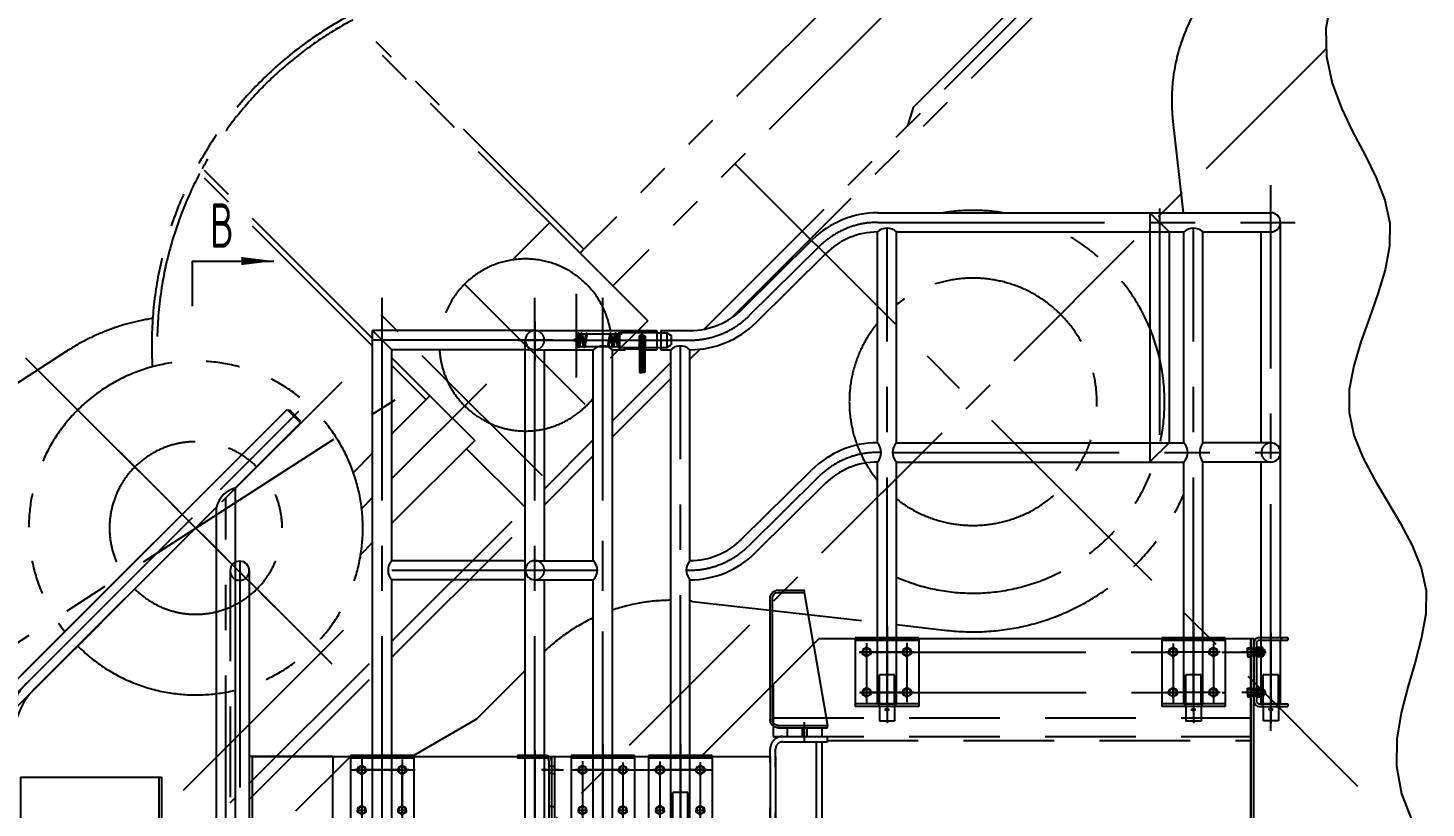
# Model space of a CAD drawing. Header units: millimetres. Extents: x -18 to 16800, y -464 to 11880.
# Drawn here: x 12161 to 15246, y 6887 to 8609 of the extents above; entities that cross this region are included whole.
import ezdxf
from ezdxf.enums import TextEntityAlignment as Align

# ---------------------------------------------------------------- set-up
doc = ezdxf.new("R2010")
doc.units = ezdxf.units.MM
doc.header["$LTSCALE"] = 400
for name, pattern in [('F', [0.75, 0.5, -0.25]), ('G', [2, 1.25, -0.25, 0.25, -0.25]), ('K', [2.5, 1.25, -0.25, 0.25, -0.25, 0.25, -0.25])]:
    doc.linetypes.add(name, pattern=pattern)
for name, color, linetype in [('01', 7, 'Continuous'), ('02', 1, 'Continuous'), ('04', 2, 'F'), ('05', 4, 'G'), ('07', 6, 'K'), ('10', 1, 'Continuous'), ('11', 3, 'Continuous')]:
    doc.layers.add(name, color=color, linetype=linetype)
doc.styles.get("Standard").update_dxf_attribs({"font": 'isocp', "width": 0.707, "bigfont": 'intecad.shx'})

# ---------------------------------------------------------------- blocks, each defined once
blk = doc.blocks.new('3-1')
for p, q in [((40529, 56837.8), (43145, 56837.8)), ((42316, 56837.8), (43145, 56837.8)), ((43145, 56837.8), (43145, 56795.5)), ((43145, 56837.8), (43145, 56795.5)), ((43145, 56834.6), (43148, 56834.6)), ((43145, 56834.6), (43148, 56834.6)), ((43148, 56834.6), (43148, 56798.6)), ((43148, 56834.6), (43148, 56798.6)), ((41699, 56795.5), (42882.2, 56795.5)), ((42265.8, 56179.1), (42882.2, 56795.5)), ((42265.8, 56179.1), (42882.2, 56795.5)), ((42295.8, 56149.2), (42942, 56795.5)), ((42295.8, 56149.2), (42942, 56795.5)), ((42316, 56795.5), (42882.2, 56795.5)), ((42942, 56795.5), (43145, 56795.5)), ((42942, 56795.5), (43145, 56795.5)), ((43145, 56798.6), (43148, 56798.6)), ((43145, 56798.6), (43148, 56798.6))]:
    blk.add_line(p, q)
for centre, radius, start, end in [((42316, 56630.5), 165, 90, 135), ((42912.1, 56744.7), 59, 59.5163, 120.4837), ((42912.1, 56744.7), 59, 59.5163, 120.4837)]:
    blk.add_arc(centre, radius, start, end)
at = {"layer": '05'}
for p, q in [((40529, 56816.6), (43160.5, 56816.6)), ((42280.8, 56164.1), (42912.1, 56795.5)), ((42280.8, 56164.1), (42912.1, 56795.5)), ((42316, 56816.6), (43145, 56816.6))]:
    blk.add_line(p, q, dxfattribs=at)
blk.add_arc((42316, 56630.5), 186.2, 90, 135, dxfattribs=at)
blk = doc.blocks.new('*U50')
at = {"layer": '01'}
for p, q in [((0, 9.9), (-9, 4.7)), ((-9, 4.7), (-9, 0)), ((-9, -4.7), (-9, 0)), ((9, 4.7), (0, 9.9)), ((9, 0), (9, 4.7)), ((9, 0), (9, -4.7)), ((0, -9.9), (-9, -4.7)), ((9, -4.7), (0, -9.9))]:
    blk.add_line(p, q, dxfattribs=at)
at = {"layer": '05'}
for p, q in [((-10.9, 0), (10.3, 0)), ((0, -11.7), (0, 11.3))]:
    blk.add_line(p, q, dxfattribs=at)
blk = doc.blocks.new('*U49')
at = {"layer": '01'}
for p, q in [((-10.8, 0), (-10.8, 10)), ((-10.8, 10), (0, 10)), ((-10.8, 6), (0, 6)), ((0, 10), (0, 0)), ((0, -10), (0, 0)), ((-10.8, 0), (-10.8, -10)), ((-10.8, -6), (0, -6)), ((-10.8, -10), (0, -10))]:
    blk.add_line(p, q, dxfattribs=at)
at = {"layer": '05'}
blk.add_line((-11.9, 0), (1.1, 0), dxfattribs=at)
blk = doc.blocks.new('*U48')
at = {"layer": '01'}
for p, q in [((-9.2, 3.1), (-9.2, 0)), ((0, 3.1), (-9.2, 3.1)), ((-9.2, 0), (0, 0)), ((0, 0), (-1.8, 3.1)), ((0, 3.1), (1.8, 0)), ((0, 3.1), (9.2, 3.1)), ((9.2, 0), (0, 0)), ((9.2, 3.1), (9.2, 0))]:
    blk.add_line(p, q, dxfattribs=at)
at = {"layer": '05'}
blk.add_line((0, 5.2), (0, -2.1), dxfattribs=at)
blk = doc.blocks.new('*U47')
at = {"layer": '01'}
for p, q in [((-7.5, 0), (-7.5, 9.9)), ((-7.5, 9.9), (0, 9.9)), ((0, 6), (-7.5, 6)), ((-7.5, 0), (-7.5, -9.9)), ((0, 9.9), (0, 0)), ((0, 6), (30, 6)), ((0, -9.9), (0, 0)), ((5.2, 6), (5.2, 0)), ((5.2, -6), (5.2, 0)), ((30, 6), (30, 0)), ((30, -6), (30, 0)), ((0, -6), (-7.5, -6)), ((-7.5, -9.9), (0, -9.9)), ((0, -6), (30, -6))]:
    blk.add_line(p, q, dxfattribs=at)
at = {"layer": '02'}
for p, q in [((30, 4.8), (5.2, 4.8)), ((30, -4.8), (5.2, -4.8))]:
    blk.add_line(p, q, dxfattribs=at)
at = {"layer": '05'}
blk.add_line((-10.6, 0), (33.5, 0), dxfattribs=at)
blk = doc.blocks.new('*U45')
at = {"layer": '01'}
for p, q in [((0, 5.5), (2, 6)), ((0, 0), (0, 5.5)), ((0, 1.2), (2, 1.7)), ((0, 1.2), (80, 1.2)), ((0, 0), (0, -5.5)), ((2, 6), (80, 6)), ((2, 6), (2, 1.7)), ((2, 1.7), (80, 1.7)), ((80, 6), (80, 0)), ((80, -6), (80, 0)), ((0, -1.2), (80, -1.2)), ((0, -1.2), (2, -1.7)), ((0, -5.5), (2, -6)), ((2, -6), (2, -1.7)), ((2, -1.7), (80, -1.7)), ((2, -6), (80, -6))]:
    blk.add_line(p, q, dxfattribs=at)
at = {"layer": '05'}
blk.add_line((-0.2, 0), (80.2, 0), dxfattribs=at)
blk = doc.blocks.new('*U46')
at = {"layer": '10'}
h = blk.add_hatch(dxfattribs=at)
h.set_pattern_fill('U', color=256, scale=3, angle=45, style=0, pattern_type=0)
h.set_pattern_definition([(45, (0, 0), (-2.12132, 2.12132), [])])
edge = h.paths.add_edge_path()
edge.add_arc((19.8, 14), 1.5, 0, 360)
edge = h.paths.add_edge_path()
edge.add_arc((67.1, -14), 1.5, 0, 360)
at = {"layer": '01'}
for p, q in [((0, -15.5), (0, 14)), ((0, 13.9), (1.5, -14.1)), ((3, 14.1), (4.5, -13.9)), ((7.1, 14.3), (3.9, -2)), ((8.6, 6.4), (4.5, -14.3)), ((12.7, -14.3), (7.1, 13.7)), ((10.1, 14.3), (15.7, -13.7)), ((18.3, 14.3), (14.2, -6.4)), ((21.3, 13.7), (15.7, -14.3)), ((71.2, 14.3), (65.6, -13.7)), ((68.6, -14.4), (72.7, 6.4)), ((76.8, -14.3), (71.2, 13.7)), ((74.2, 14.2), (79.8, -13.8)), ((78.3, -6.4), (82.4, 14.3)), ((79.7, -14.4), (83.9, 6.4)), ((82.4, 13.7), (88, -14.3)), ((91, -13.8), (85.4, 14.2)), ((88.6, -2), (89.5, 14.1)), ((89.5, 13.9), (91, -14)), ((92.5, -15.5), (92.5, 14))]:
    blk.add_line(p, q, dxfattribs=at)
for centre in [(19.8, 14), (67.1, -14)]:
    blk.add_circle(centre, 1.5, dxfattribs=at)
for centre, start, end in [((1.5, 14), 3.0753, 183.0753), ((8.6, 14), 11.3184, 191.3184), ((72.7, 14), 7.093, 191.3099), ((83.9, 14), 6.682, 191.3099), ((91, 14), 0, 183.0709), ((0, -14), 270, 3.0753), ((3, -14), 183.0753, 3.0753), ((14.2, -14), 191.3184, 11.3184), ((78.3, -14), 191.3099, 7.6456), ((89.5, -14), 191.3099, 8.1586), ((92.5, -14), 180, 270)]:
    blk.add_arc(centre, 1.5, start, end, dxfattribs=at)
at = {"layer": '05'}
for p, q in [((-4.7, 0), (95.8, 0)), ((-2.1, 14), (98, 14)), ((-2.1, -14), (96.9, -14))]:
    blk.add_line(p, q, dxfattribs=at)
blk = doc.blocks.new('7-2')
for p, q in [((57710.3, 54795.5), (58579.2, 54795.5)), ((58310.3, 54795.5), (58352.6, 54753.2)), ((57709.3, 54287.5), (57709.3, 54753.2)), ((57751.6, 54287.5), (57751.6, 54753.2)), ((57751.6, 54753.2), (58385.3, 54753.2)), ((58310.3, 54753.2), (58310.3, 54287.5)), ((58352.6, 54753.2), (58352.6, 54287.8)), ((58385.3, 54287.5), (58385.3, 54753.2)), ((58427.6, 54287.5), (58427.6, 54753.2)), ((58427.6, 54753.2), (58579.2, 54753.2)), ((58556.3, 54287.5), (58556.3, 54753.2)), ((58598.6, 53857.5), (58598.6, 54774.3)), ((57411.5, 54583.2), (57565.2, 54735.4)), ((57441.4, 54553.3), (57595.2, 54705.5)), ((56595.6, 53597.3), (56595.6, 54535.3)), ((56953.5, 54535.3), (56595.6, 54535.3)), ((56595.6, 54535.3), (56637.9, 54493)), ((56595.6, 54535.3), (56637.9, 54493)), ((56932.3, 54535.3), (57222.3, 54535.3)), ((57222.3, 54535.3), (57222.3, 54493)), ((57231.3, 54535.5), (57296.3, 54535.5)), ((57231.3, 54535.5), (57231.3, 54493.2)), ((56932.3, 53597.3), (56932.3, 54514.2)), ((57140.3, 54530.2), (57140.3, 54498.2)), ((57222.3, 54530.2), (57244.8, 54530.2)), ((57244.8, 54530.2), (57244.8, 54498.2)), ((57244.8, 54530.2), (57254.3, 54524.7)), ((57254.3, 54524.7), (57254.3, 54503.7)), ((56637.9, 54027.3), (56637.9, 54493)), ((56953.5, 54493), (56637.9, 54493)), ((56953.5, 54493), (57082.3, 54493)), ((56974.6, 54027.3), (56974.6, 54493)), ((57082.3, 54027.3), (57082.3, 54493)), ((57124.6, 53597.3), (57124.6, 54493)), ((57124.6, 54493), (57152.3, 54493)), ((57197.3, 54493), (57222.3, 54493)), ((57222.3, 54498.2), (57244.8, 54498.2)), ((57231.3, 54493.2), (57253.3, 54493.2)), ((57244.8, 54498.2), (57254.3, 54503.7)), ((57253.3, 53597.3), (57253.3, 54493.2)), ((57295.6, 54027.5), (57295.6, 54493.2)), ((57295.6, 54493.2), (57296.3, 54493.2)), ((57751.6, 54287.5), (58385.3, 54287.5)), ((58579.2, 54287.5), (58427.6, 54287.5)), ((57410.5, 54075.2), (57564.2, 54227.4)), ((57709.3, 53857.3), (57709.3, 54245.2)), ((57751.6, 54245.2), (58385.3, 54245.2)), ((57751.6, 53857.3), (57751.6, 54245.2)), ((58385.3, 53857.3), (58385.3, 54245.2)), ((58579.2, 54245.2), (58427.6, 54245.2)), ((58427.6, 53857.3), (58427.6, 54245.2)), ((58556.3, 53857.5), (58556.3, 54245.2)), ((57440.4, 54045.3), (57594.2, 54197.5)), ((56932.3, 54027.3), (56637.9, 54027.3)), ((56953.5, 54027.3), (57082.3, 54027.3)), ((56323.5, 54005.2), (56323.5, 53419.3)), ((56637.9, 53597.3), (56637.9, 53985.1)), ((56932.3, 53985), (56637.9, 53985)), ((56953.5, 53985), (57082.3, 53985)), ((56974.6, 53597.3), (56974.6, 53985)), ((57082.3, 53597.3), (57082.3, 53985)), ((57800.5, 53857.3), (57660.5, 53857.3)), ((57660.5, 53857.3), (57660.5, 53705.3)), ((57800.5, 53857.3), (57800.5, 53705.3)), ((58336.5, 53857.3), (58336.5, 53705.3)), ((58476.5, 53857.3), (58336.5, 53857.3)), ((58476.5, 53857.3), (58476.5, 53705.3)), ((58551.5, 53857.5), (58614.5, 53857.5)), ((58614.5, 53857.5), (58614.5, 53851.5)), ((57580.5, 53855.3), (57322.5, 53597.3)), ((57580.5, 53855.3), (57660.5, 53855.3)), ((57581.5, 53855.3), (58533.5, 53855.3)), ((57800.5, 53851.3), (57660.5, 53851.3)), ((57709.3, 53711.3), (57709.3, 53851.3)), ((57751.6, 53711.3), (57751.6, 53851.3)), ((57800.5, 53855.3), (58336.5, 53855.3)), ((58476.5, 53851.3), (58336.5, 53851.3)), ((58385.3, 53711.3), (58385.3, 53851.3)), ((58427.6, 53711.3), (58427.6, 53851.3)), ((58476.5, 53855.3), (58533.5, 53855.3)), ((58533.5, 53855.3), (58539.5, 53855.3)), ((58533.5, 53855.3), (58533.5, 53436.3)), ((58533.5, 53442.3), (58533.5, 53855.3)), ((58533.5, 53855.3), (58533.5, 53436.3)), ((58539.5, 53442.3), (58539.5, 53855.3)), ((58539.5, 53845.5), (58539.5, 53717.5)), ((58545.5, 53845.5), (58545.5, 53717.5)), ((58551.5, 53851.5), (58614.5, 53851.5)), ((58556.3, 53711.5), (58556.3, 53851.5)), ((58598.6, 53711.5), (58598.6, 53851.5)), ((57800.5, 53711.3), (57660.5, 53711.3)), ((57800.5, 53705.3), (57660.5, 53705.3)), ((57709.3, 53711.3), (57751.6, 53711.3)), ((57747.2, 53711.3), (57713.7, 53711.3)), ((57713.7, 53705.3), (57713.7, 53673.3)), ((57747.2, 53705.3), (57747.2, 53673.3)), ((58476.5, 53711.3), (58336.5, 53711.3)), ((58476.5, 53705.3), (58336.5, 53705.3)), ((58385.3, 53711.3), (58427.6, 53711.3)), ((58423.2, 53711.3), (58389.7, 53711.3)), ((58389.7, 53705.3), (58389.7, 53673.3)), ((58423.2, 53705.3), (58423.2, 53673.3)), ((58551.5, 53711.5), (58614.5, 53711.5)), ((58551.5, 53705.5), (58614.5, 53705.5)), ((58556.3, 53711.5), (58598.6, 53711.5)), ((58594.2, 53711.5), (58560.7, 53711.5)), ((58560.7, 53705.5), (58560.7, 53673.5)), ((58594.2, 53705.5), (58594.2, 53673.5)), ((58614.5, 53711.5), (58614.5, 53705.5)), ((57747.2, 53673.3), (57713.7, 53673.3)), ((58423.2, 53673.3), (58389.7, 53673.3)), ((58594.2, 53673.5), (58560.7, 53673.5)), ((56323.5, 53595.3), (56323.5, 53271.3)), ((56507.5, 53595.3), (56323.5, 53595.3)), ((56329.5, 53595.3), (56546.8, 53595.3)), ((56329.5, 53595.3), (56329.5, 53271.3)), ((56329.5, 53595.3), (56329.5, 53271.3)), ((56546.5, 53595.3), (56425.5, 53474.3)), ((56507.5, 53595.3), (56507.5, 53556.3)), ((56546.5, 53595.3), (56546.8, 53595.3)), ((56546.8, 53597.3), (56546.8, 53445.3)), ((56686.8, 53597.3), (56546.8, 53597.3)), ((56686.8, 53591.3), (56546.8, 53591.3)), ((56595.6, 53451.3), (56595.6, 53591.3)), ((56637.9, 53451.3), (56637.9, 53591.3)), ((56686.8, 53597.3), (56686.8, 53445.3)), ((56686.8, 53595.3), (56915.5, 53595.3)), ((56686.8, 53595.3), (56915.5, 53595.3)), ((56978.5, 53597.3), (56915.5, 53597.3)), ((56915.5, 53597.3), (56915.5, 53591.3)), ((56978.5, 53591.3), (56915.5, 53591.3)), ((56932.3, 53451.3), (56932.3, 53591.3)), ((56974.6, 53451.3), (56974.6, 53591.3)), ((56984.5, 53585.3), (56984.5, 53457.3)), ((56985.1, 53595.3), (57033.5, 53595.3)), ((56985.1, 53595.3), (56990.5, 53595.3)), ((56990.5, 53595.3), (56996.5, 53595.3)), ((56990.5, 53595.3), (56990.5, 53284.8)), ((56990.5, 53595.3), (56990.5, 53271.3)), ((56990.5, 53585.3), (56990.5, 53457.3)), ((56996.5, 53595.3), (57033.5, 53595.3)), ((56996.5, 53595.3), (56996.5, 53271.3)), ((56996.5, 53595.3), (56996.5, 53281.3)), ((57033.5, 53597.3), (57033.5, 53445.3)), ((57173.5, 53597.3), (57033.5, 53597.3)), ((57173.5, 53591.3), (57033.5, 53591.3)), ((57082.3, 53451.3), (57082.3, 53591.3)), ((57124.6, 53451.3), (57124.6, 53591.3)), ((57173.5, 53597.3), (57173.5, 53445.3)), ((57173.5, 53595.3), (57204.5, 53595.3)), ((57173.5, 53595.3), (57320.5, 53595.3)), ((57204.5, 53597.3), (57204.5, 53445.3)), ((57344.5, 53597.3), (57204.5, 53597.3)), ((57344.5, 53591.3), (57204.5, 53591.3)), ((57253.3, 53451.3), (57253.3, 53591.3)), ((57344.5, 53597.3), (57344.5, 53445.3))]:
    blk.add_line(p, q)
blk.add_lwpolyline([(56668.5, 53476.3, -1), (56652.5, 53476.3, -0.414214), (56660.5, 53484.3), (56660.5, 53557.3, -0.414214), (56652.5, 53565.3), (56579.5, 53565.3, -1), (56563.5, 53565.3, -1), (56579.5, 53565.3), (56652.5, 53565.3, -1), (56668.5, 53565.3, -0.414214), (56660.5, 53557.3), (56660.5, 53484.3, -0.414214)], format="xyb", close=True)
for centre, radius in [((57685.5, 53825.3), 8), ((57685.5, 53825.3), 8), ((57774.5, 53825.3), 8), ((57774.5, 53825.3), 8), ((58361.5, 53825.3), 8), ((58361.5, 53825.3), 8), ((58450.5, 53825.3), 8), ((58450.5, 53825.3), 8), ((57685.5, 53736.3), 8), ((57685.5, 53736.3), 8), ((57774.5, 53736.3), 8), ((57774.5, 53736.3), 8), ((58361.5, 53736.3), 8), ((58361.5, 53736.3), 8), ((58450.5, 53736.3), 8), ((58450.5, 53736.3), 8), ((57730.5, 53698.3), 2.5), ((58406.5, 53698.3), 2.5), ((58577.5, 53698.5), 2.5), ((56571.5, 53565.3), 8), ((56571.8, 53565.3), 8), ((56660.5, 53565.3), 8), ((56660.8, 53565.3), 8), ((57058.5, 53565.3), 8), ((57058.5, 53565.3), 8), ((57147.5, 53565.3), 8), ((57147.5, 53565.3), 8), ((57229.5, 53565.3), 8), ((57229.5, 53565.3), 8), ((57318.5, 53565.3), 8), ((57318.5, 53565.3), 8), ((56571.5, 53476.3), 8), ((56571.8, 53476.3), 8), ((56660.5, 53476.3), 8), ((56660.8, 53476.3), 8), ((57058.5, 53476.3), 8), ((57058.5, 53476.3), 8), ((57147.5, 53476.3), 8), ((57147.5, 53476.3), 8), ((57229.5, 53476.3), 8), ((57229.5, 53476.3), 8), ((57318.5, 53476.3), 8), ((57318.5, 53476.3), 8)]:
    blk.add_circle(centre, radius)
for centre, radius, start, end in [((57710.3, 54590.3), 205.2, 90, 135), ((58577.5, 54774.3), 21.1, 270, 90), ((57730.5, 54729.8), 31.5, 47.8524, 132.1476), ((58406.5, 54729.8), 31.5, 47.8524, 132.1476), ((57296.3, 54698.3), 162.8, 270, 315), ((57296.3, 54698.3), 205.2, 270, 315), ((57158.1, 54485.5), 9.5, 90, 127.8249), ((57191.5, 54485.5), 9.5, 52.1751, 90), ((57274.5, 54469.8), 31.5, 47.8524, 132.1476), ((57709.3, 54082.3), 205.2, 90, 135), ((57685.4, 54266.3), 32, 318.5617, 41.4383), ((57773.1, 54266.3), 30.2, 135.5206, 224.4794), ((58363.8, 54266.3), 30.2, 315.5206, 44.4794), ((57709.3, 54082.3), 162.8, 90, 135), ((57295.3, 54190.3), 162.8, 270, 315), ((56302.3, 54005.2), 21.1, 0, 180), ((56953.5, 54006.2), 21.1, 90, 270), ((58551.5, 53845.5), 12, 90, 180), ((58551.5, 53845.5), 6, 90, 180), ((58551.5, 53717.5), 12, 180, 270), ((58551.5, 53717.5), 6, 180, 270), ((56978.5, 53585.3), 12, 0, 90), ((56978.5, 53585.3), 6, 0, 90)]:
    blk.add_arc(centre, radius, start, end)
at = {"layer": '01'}
blk.add_line((58310.3, 54753.2), (58310.3, 54757.2), dxfattribs=at)
at = {"layer": '01', "color": 7, "linetype": 'Continuous'}
for p, q in [((57158.1, 54495), (57191.5, 54495)), ((58310.3, 54245.5), (58352.6, 54287.8))]:
    blk.add_line(p, q, dxfattribs=at)
at = {"layer": '01', "linetype": 'Continuous'}
for p, q in [((57295.6, 53597.3), (57295.6, 53985.2)), ((57295.6, 53451.3), (57295.6, 53591.3))]:
    blk.add_line(p, q, dxfattribs=at)
at = {"layer": '01', "color": 7, "linetype": 'Continuous'}
blk.add_circle((57044.3, 54514.2), 3.5, dxfattribs=at)
for centre, radius, start, end in [((57710.3, 54590.3), 162.8, 90.3518, 135), ((56953.5, 54514.2), 21.1, 90, 270), ((57103.5, 54470.2), 31.1, 47.1464, 132.8536), ((56660.7, 54006.2), 31.1, 137.1464, 222.8536), ((57062, 54006.2), 29.4, 313.8974, 46.1026), ((57319.6, 54006.3), 32, 138.5688, 221.4312)]:
    blk.add_arc(centre, radius, start, end, dxfattribs=at)
at = {"layer": '01'}
for centre, radius, start, end in [((58454.6, 54266.3), 34.3, 141.9154, 218.0846), ((58577.5, 54266.3), 21.1, 270, 90)]:
    blk.add_arc(centre, radius, start, end, dxfattribs=at)
at = {"layer": '01', "linetype": 'Continuous'}
blk.add_arc((57295.3, 54190.3), 205.2, 270.0838, 315, dxfattribs=at)
at = {"layer": '04', "color": 2, "linetype": 'F'}
for p, q in [((58310.3, 54795.5), (58310.3, 54753.2)), ((58310.3, 54795.5), (58352.6, 54753.2)), ((57190.3, 54526.7), (57183.8, 54522.9)), ((57196.8, 54522.9), (57183.8, 54522.9)), ((57183.8, 54522.9), (57183.8, 54498.2)), ((57190.3, 54526.7), (57196.8, 54522.9)), ((57196.8, 54522.9), (57196.8, 54498.2)), ((57140.3, 54498.2), (57183.8, 54498.2)), ((58310.3, 54245.5), (58352.6, 54287.8)), ((58310.3, 54287.5), (58310.3, 54245.5)), ((56281.2, 54005.2), (56281.2, 53419.3)), ((57708.2, 53857.3), (57708.2, 53851.3)), ((57752.7, 53857.3), (57752.7, 53851.3)), ((58384.2, 53857.3), (58384.2, 53851.3)), ((58428.7, 53857.3), (58428.7, 53851.3)), ((58555.2, 53857.5), (58555.2, 53851.5)), ((58599.7, 53857.5), (58599.7, 53851.5)), ((57660.5, 53855.3), (57800.5, 53855.3)), ((58336.5, 53855.3), (58476.5, 53855.3)), ((58545.5, 53833.3), (58533.5, 53833.3)), ((58545.5, 53817.3), (58533.5, 53817.3)), ((57747.2, 53775.3), (57713.7, 53775.3)), ((57713.7, 53711.3), (57713.7, 53775.3)), ((57747.2, 53711.3), (57747.2, 53775.3)), ((58423.2, 53775.3), (58389.7, 53775.3)), ((58389.7, 53711.3), (58389.7, 53775.3)), ((58423.2, 53711.3), (58423.2, 53775.3)), ((58594.2, 53775.5), (58560.7, 53775.5)), ((58560.7, 53711.5), (58560.7, 53775.5)), ((58594.2, 53711.5), (58594.2, 53775.5)), ((57479.5, 53754.3), (57479.5, 53639.3)), ((58545.5, 53744.3), (58533.5, 53744.3)), ((57712.2, 53711.3), (57712.2, 53705.3)), ((57748.7, 53711.3), (57748.7, 53705.3)), ((58388.2, 53711.3), (58388.2, 53705.3)), ((58424.7, 53711.3), (58424.7, 53705.3)), ((58545.5, 53728.3), (58533.5, 53728.3)), ((58559.2, 53711.5), (58559.2, 53705.5)), ((58595.7, 53711.5), (58595.7, 53705.5)), ((57479.5, 53680.3), (58533.5, 53680.3)), ((57472.5, 53281.3), (57472.5, 53611.3)), ((57479.5, 53639.3), (58533.5, 53639.3)), ((57484.5, 53271.3), (57484.5, 53611.3)), ((57500.5, 53639.3), (57599.5, 53639.3)), ((57500.5, 53627.3), (57599.5, 53627.3)), ((57574.5, 53627.3), (57586.5, 53627.3)), ((57574.5, 53627.3), (57574.5, 53271.3)), ((57586.5, 53627.3), (57586.5, 53281.3)), ((57599.5, 53627.3), (57599.5, 53639.3)), ((57599.5, 53630.3), (58533.5, 53630.3)), ((56594.5, 53597.3), (56594.5, 53591.3)), ((56639, 53597.3), (56639, 53591.3)), ((56930.2, 53597.3), (56930.2, 53591.3)), ((56974.7, 53597.3), (56974.7, 53591.3)), ((57081.2, 53597.3), (57081.2, 53591.3)), ((57125.7, 53597.3), (57125.7, 53591.3)), ((57204.5, 53595.3), (57320.5, 53595.3)), ((57252.2, 53597.3), (57252.2, 53591.3)), ((57296.7, 53597.3), (57296.7, 53591.3)), ((57322.5, 53597.3), (57320.5, 53595.3)), ((57472.5, 53595.3), (57472.5, 53398.3)), ((57484.5, 53595.3), (57484.5, 53271.3)), ((56990.5, 53573.3), (56984.5, 53573.3)), ((56990.5, 53557.3), (56984.5, 53557.3)), ((57291.2, 53515.3), (57257.7, 53515.3)), ((57257.7, 53451.3), (57257.7, 53515.3)), ((57291.2, 53451.3), (57291.2, 53515.3)), ((56990.5, 53484.3), (56984.5, 53484.3))]:
    blk.add_line(p, q, dxfattribs=at)
at = {"layer": '04'}
for p, q in [((57222.3, 54530.2), (57140.3, 54530.2)), ((57196.8, 54498.2), (57222.3, 54498.2)), ((57510.5, 53658.3), (57510.5, 53639.3)), ((57510.5, 53658.3), (57586.5, 53658.3)), ((57543.2, 53658.3), (57543.2, 53639.3)), ((57553.7, 53658.3), (57553.7, 53639.3)), ((57586.5, 53658.3), (57586.5, 53639.3)), ((57510.5, 53639.3), (57586.5, 53639.3)), ((56546.5, 53595.3), (56686.8, 53595.3)), ((56915.5, 53595.3), (56985.1, 53595.3)), ((57033.5, 53595.3), (57173.5, 53595.3)), ((57320.5, 53595.3), (57472.5, 53595.3)), ((56507.5, 53398.3), (56507.5, 53556.3)), ((56990.5, 53573.3), (56996.5, 53573.3)), ((56990.5, 53557.3), (56996.5, 53557.3)), ((56990.5, 53484.3), (56996.5, 53484.3))]:
    blk.add_line(p, q, dxfattribs=at)
at = {"layer": '04', "color": 2, "linetype": 'F'}
for centre, radius, start, end in [((56953.5, 54514.2), 21.1, 270, 90), ((58577.5, 54266.3), 21.1, 90, 270), ((56953.5, 54006.2), 21.1, 270, 90), ((56302.3, 54005.2), 21.1, 180, 0), ((57500.5, 53611.3), 28, 90, 180), ((57500.5, 53611.3), 16, 90, 180)]:
    blk.add_arc(centre, radius, start, end, dxfattribs=at)
blk.add_spline([(57196.8, 54498.2), (57196.6, 54498.3), (57196.3, 54498.4), (57196.1, 54498.5), (57195.8, 54498.5), (57195.6, 54498.6), (57195.3, 54498.7), (57195, 54498.8), (57194.7, 54498.9), (57194.4, 54499), (57194, 54499.1), (57193.6, 54499.2), (57193.2, 54499.3), (57192.6, 54499.4), (57192, 54499.5), (57190.3, 54499.6), (57188.7, 54499.5), (57188, 54499.4), (57187.4, 54499.3), (57187, 54499.2), (57186.6, 54499.1), (57186.2, 54499), (57185.9, 54498.9), (57185.6, 54498.8), (57185.3, 54498.7), (57185, 54498.6), (57184.8, 54498.5), (57184.5, 54498.5), (57184.3, 54498.4), (57184, 54498.3), (57183.8, 54498.2)], degree=3, dxfattribs=at)
at = {"layer": '05', "color": 4, "linetype": 'G'}
for p, q in [((58577.5, 53652), (58577.5, 54856.2)), ((57710.3, 54774.3), (58631.3, 54774.3)), ((57730.5, 53711.3), (57730.5, 54761.3)), ((58406.5, 53711.3), (58406.5, 54761.3)), ((57580.2, 54720.4), (57425.7, 54567.6)), ((56616.8, 53360.4), (56616.8, 54607.4)), ((56953.5, 53360.4), (56953.5, 54607.4)), ((57044.3, 54616.5), (57044.3, 54432)), ((57103.5, 53360.4), (57103.5, 54607.4)), ((57103.5, 53360.4), (57103.5, 54607.4)), ((56953.5, 54555.1), (56953.5, 54469.1)), ((57103.5, 53371.2), (57103.5, 54549.9)), ((56993.1, 54514.2), (56595.6, 54514.2)), ((56916.7, 54514.2), (57263.8, 54514.2)), ((57125.8, 54514.2), (57274.5, 54514.2)), ((57190.3, 54528.7), (57190.3, 54492.6)), ((57231.3, 54514.3), (57296.3, 54514.3)), ((57274.5, 53451.3), (57274.5, 54501.3)), ((57743, 54266.3), (58600.3, 54266.3)), ((57579.2, 54212.4), (57424.7, 54059.6)), ((56302.3, 54026.3), (56302.3, 53419.3)), ((56637.9, 54006.2), (57091.3, 54006.2)), ((57730.5, 53882.1), (57730.5, 53681.7)), ((58406.5, 53882.1), (58406.5, 53681.7)), ((58577.5, 53868.1), (58577.5, 53694.9)), ((57685.5, 53845.2), (57685.5, 53714)), ((57685.5, 53841.5), (57685.5, 53720.7)), ((57774.5, 53846.1), (57774.5, 53715.2)), ((57774.5, 53841.8), (57774.5, 53720)), ((58361.5, 53844.2), (58361.5, 53713.9)), ((58361.5, 53841.5), (58361.5, 53720.7)), ((58450.5, 53844.2), (58450.5, 53711.1)), ((58450.5, 53841.8), (58450.5, 53720)), ((57668.9, 53825.3), (58533.5, 53825.3)), ((57789.4, 53825.3), (57670.2, 53825.3)), ((58465.4, 53825.3), (58346.2, 53825.3)), ((58562.7, 53825.3), (58512.9, 53825.3)), ((57730.5, 53780.4), (57730.5, 53668.6)), ((58406.5, 53780.4), (58406.5, 53668.6)), ((58577.5, 53780.6), (58577.5, 53668.7)), ((57670, 53736.3), (58474.8, 53736.3)), ((57789.4, 53736.3), (57670.2, 53736.3)), ((58465.4, 53736.3), (58346.2, 53736.3)), ((58557.5, 53736.3), (58513.1, 53736.3)), ((57735.6, 53698.3), (57724.6, 53698.3)), ((58411.6, 53698.3), (58400.6, 53698.3)), ((58582.6, 53698.5), (58571.6, 53698.5)), ((57548.5, 53627.3), (57548.5, 53671)), ((57103.5, 53622.1), (57103.5, 53421.7)), ((57274.5, 53622.1), (57274.5, 53421.7)), ((56571.5, 53590.2), (56571.5, 53446.3)), ((56571.8, 53581.5), (56571.8, 53460.7)), ((56660.5, 53588.5), (56660.5, 53448.9)), ((56660.8, 53581.8), (56660.8, 53460)), ((56953.5, 53607.9), (56953.5, 53434.8)), ((57058.5, 53584.7), (57058.5, 53455.1)), ((57058.5, 53581.5), (57058.5, 53460.7)), ((57147.5, 53581.8), (57147.5, 53460)), ((57147.5, 53581.4), (57147.5, 53455.7)), ((57229.5, 53583.6), (57229.5, 53453.2)), ((57229.5, 53581.5), (57229.5, 53460.7)), ((57318.5, 53582.5), (57318.5, 53455.7)), ((57318.5, 53581.8), (57318.5, 53460)), ((56546.5, 53565.3), (56689.1, 53565.3)), ((56675.7, 53565.3), (56556.5, 53565.3)), ((57006.8, 53565.3), (56968.4, 53565.3)), ((56970.5, 53565.3), (57016.5, 53565.3)), ((57036.7, 53565.3), (57343, 53565.3)), ((57162.4, 53565.3), (57043.2, 53565.3)), ((57333.4, 53565.3), (57214.2, 53565.3)), ((57274.5, 53520.4), (57274.5, 53408.6))]:
    blk.add_line(p, q, dxfattribs=at)
at = {"layer": '05'}
for p, q in [((58331.5, 54805.2), (58331.7, 54222.9)), ((56637.9, 54027.3), (56637.9, 54027.3)), ((56637.9, 53985.1), (56637.9, 53985))]:
    blk.add_line(p, q, dxfattribs=at)
at = {"layer": '05', "color": 4, "linetype": 'G'}
for centre, start, end in [((57710.3, 54590.3), 90, 135), ((57296.3, 54698.3), 270, 314.722), ((57709.3, 54082.3), 87.5082, 135), ((57295.3, 54190.3), 267.6017, 314.722)]:
    blk.add_arc(centre, 184, start, end, dxfattribs=at)
at = {"layer": '01'}
blk.add_blockref('*U46', (57047.8, 54514.2), dxfattribs=at)
at = {"layer": '04', "color": 2, "linetype": 'F', "rotation": 270}
blk.add_blockref('*U45', (57190.3, 54522.9), dxfattribs=at)
at = {"layer": '04'}
for name, p in [('*U50', (57685.5, 53825.5)), ('*U50', (57774.5, 53825.5)), ('*U50', (58361.5, 53825.5)), ('*U50', (58450.5, 53825.5)), ('*U47', (58533.5, 53825.3)), ('*U50', (57685.5, 53736.5)), ('*U50', (57774.5, 53736.5)), ('*U50', (58361.5, 53736.5)), ('*U50', (58450.5, 53736.5)), ('*U47', (58533.5, 53736.3)), ('*U50', (56571.5, 53565.5)), ('*U50', (56660.8, 53565.5)), ('*U50', (57058.5, 53565.5)), ('*U50', (57147.5, 53565.5)), ('*U50', (57229.5, 53565.5)), ('*U50', (57318.5, 53565.5)), ('*U50', (56571.5, 53476.5)), ('*U50', (56660.8, 53476.5)), ('*U50', (57058.5, 53476.5)), ('*U50', (57147.5, 53476.5)), ('*U50', (57229.5, 53476.5)), ('*U50', (57318.5, 53476.5))]:
    blk.add_blockref(name, p, dxfattribs=at)
for name, p, rotation in [('*U48', (58545.5, 53825.3), 270), ('*U49', (58548.6, 53825.3), 180), ('*U48', (58545.5, 53736.3), 270), ('*U49', (58548.6, 53736.3), 180)]:
    blk.add_blockref(name, p, dxfattribs=dict(at, rotation=rotation))
blk = doc.blocks.new('Q7')
at = {"layer": '05', "color": 4, "linetype": 'G', "ltscale": 0.75}
blk.add_line((53198.2, 207.9), (47232.2, -5758.1), dxfattribs=at)
at = {"layer": '05'}
blk.add_line((51893.5, -46.1), (53267.3, -1419.8), dxfattribs=at)
at = {"layer": '05', "color": 4, "linetype": 'G'}
blk.add_line((51004.9, -1150.9), (50329.1, -475.2), dxfattribs=at)
at = {"layer": '07', "color": 6, "linetype": 'K', "ltscale": 0.75}
for p, q in [((52286.4, 78.2), (53183.2, 974.9)), ((51825.3, -411.3), (53192.7, 956.2)), ((51885, -387), (53204.7, 932.7)), ((52692.5, 897.9), (51551.6, -243.1)), ((52764.6, 825), (51624, -315.5)), ((51560, -234.6), (51101.8, 223.6)), ((51592.9, -284.4), (51093.4, 215.1)), ((52286.4, 78.2), (52274, 37.5)), ((52859.8, 47.4), (52882.7, -154.1)), ((51094.2, -449), (50703.6, -58.4)), ((51094.2, -432), (50709.6, -47.4)), ((51402.8, -258.2), (51484.7, -176.2)), ((51592.9, -284.4), (51701.1, -392.6)), ((51297, -311.7), (51596, -610.6)), ((51468.7, -735), (51113, -379.4)), ((51619.2, -474.5), (51701.1, -392.6)), ((51794.2, -477.7), (51816.7, -455.3)), ((51269.8, -607.6), (51136.5, -474.3)), ((51212.1, -566.9), (51136.5, -491.3)), ((51623.2, -613.3), (51751.9, -484.6)), ((51623.2, -648.7), (51751.9, -520)), ((51026.1, -528.1), (50373.7, -1180.5)), ((50399, -545.1), (50913.7, -1059.7)), ((51345.1, -532.3), (51136.5, -740.8)), ((51136.5, -642.5), (51220.6, -558.4)), ((51269.4, -607.2), (51319.3, -657.1)), ((51319.3, -657.1), (51136.5, -839.8)), ((51431.4, -805.2), (51301.2, -675.1)), ((51473.2, -763.3), (51580.9, -655.6)), ((51051.6, -727.5), (51094.2, -684.8)), ((51473.2, -798.7), (51580.9, -691)), ((51094.2, -783.1), (51070.1, -807.3)), ((51136.5, -1100), (51430.9, -805.6)), ((51136.5, -1135.4), (51430.9, -841)), ((51094.2, -882.1), (51068, -908.4)), ((51800.1, -1012.3), (52207.9, -1058.7)), ((52250.2, -1063.5), (52361.5, -1076.2)), ((50822.1, -1414.5), (51094.2, -1142.3)), ((51430.9, -1164.8), (51323.6, -1272.2)), ((50822.1, -1449.8), (51094.2, -1177.7)), ((51323.6, -1272.2), (51185.4, -1352.5)), ((50779.8, -1456.8), (50791.7, -1444.8))]:
    blk.add_line(p, q, dxfattribs=at)
at = {"layer": '07', "color": 6, "linetype": 'K'}
for p, q in [((48328.3, -1805.8), (50421.1, -458.5)), ((48065.8, -2548.6), (51144, -566.9)), ((51029.4, -1076.3), (50673.1, -1432.7))]:
    blk.add_line(p, q, dxfattribs=at)
at = {"layer": '07', "color": 6, "linetype": 'K', "ltscale": 0.75}
for centre, radius, start, end in [((51431.7, -446.4), 825, 62.3909, 183.3341), ((53263.2, 93.2), 406, 135, 186.4896), ((51431.7, -446.4), 813, 65.1334, 151.3806), ((51431.7, -446.4), 813, 152.2066, 183.1725), ((52418.9, -571.4), 422.5, 81.0288, 98.9712), ((52418.9, -571.4), 422.5, 246.4709, 62.5792), ((51431.4, -446), 190, 45, 170.3833), ((52418.9, -571.4), 273, 231.8419, 128.1581), ((51431.4, -446), 190, 9.6167, 45), ((52418.9, -571.4), 273, 140.6041, 219.3959), ((51431.4, -446), 190, 183.1859, 225), ((50704.1, -850.1), 368.5, 224.9223, 218.3302), ((51431.4, -446), 190, 225, 321.9289), ((50704.1, -850.1), 190.5, 224.8496, 212.0164), ((52418.9, -571.4), 508, 263.5104, 336.2649), ((51754.2, -1415.7), 406, 90.3229, 108.8221), ((51754.2, -1415.7), 406, 83.5104, 84.3442), ((51754.2, -1415.7), 406, 115.2658, 133.7957)]:
    blk.add_arc(centre, radius, start, end, dxfattribs=at)
at = {"layer": '07', "color": 6, "linetype": 'K'}
blk.add_arc((50682.3, -864.2), 482.5, 98.7546, 122.7727, dxfattribs=at)
blk = doc.blocks.new('19-2')
for p, q in [((18381.9, 6946.2), (18381.9, 6749.2)), ((18386.9, 6941.2), (18386.9, 6749.2)), ((18477.7, 6850.4), (18457.9, 6736.2)), ((18399.9, 6736.2), (18457.9, 6736.2)), ((18399.9, 6731.2), (18457.9, 6731.2)), ((18457.9, 6736.2), (18457.9, 6731.2))]:
    blk.add_line(p, q)
for radius in [18, 13]:
    blk.add_arc((18399.9, 6749.2), radius, 180, 270)
at = {"layer": '04', "color": 2, "linetype": 'F'}
for p, q in [((18399.9, 7035.2), (18508.9, 7035.2)), ((18508.9, 7035.2), (18508.9, 7030.2)), ((18381.9, 6946.2), (18381.9, 7017.2)), ((18386.9, 6941.2), (18386.9, 7017.2)), ((18399.9, 7030.2), (18508.9, 7030.2)), ((18477.7, 6850.4), (18508.9, 7030.2))]:
    blk.add_line(p, q, dxfattribs=at)
for radius in [18, 13]:
    blk.add_arc((18399.9, 7017.2), radius, 90, 180, dxfattribs=at)
blk = doc.blocks.new('16-2')
at = {"ltscale": 2}
for p, q in [((38468.3, 1684.8), (38468.3, 1468.8)), ((38779.3, 1684.8), (38468.3, 1684.8)), ((38474.3, 1684.8), (38474.3, 1468.8)), ((38779.3, 1684.8), (38779.3, 1552.8)), ((38830.3, 1527.8), (38804.3, 1527.8)), ((38824.3, 1527.8), (38824.3, 1373.8)), ((38830.3, 1527.8), (38830.3, 1373.8)), ((38697.3, 1468.8), (38468.3, 1468.8)), ((38697.3, 1468.8), (38792.3, 1373.8)), ((38830.3, 1373.8), (38792.3, 1373.8))]:
    blk.add_line(p, q, dxfattribs=at)
blk.add_arc((38804.3, 1552.8), 25, 180, 270, dxfattribs=at)
at = {"layer": '04', "color": 2, "linetype": 'F', "ltscale": 2}
for p, q in [((38772.3, 1518.8), (38474.3, 1518.8)), ((38769.3, 1513.8), (38479.3, 1513.8)), ((38479.3, 1513.8), (38479.3, 1473.8)), ((38772.3, 1518.8), (38769.3, 1518.8)), ((38769.3, 1513.8), (38769.3, 1473.8)), ((38772.3, 1518.8), (38772.3, 1468.8)), ((38830.3, 1503.8), (38824.3, 1503.8)), ((38830.3, 1487.8), (38824.3, 1487.8)), ((38479.3, 1473.8), (38769.3, 1473.8)), ((38697.3, 1468.8), (38772.3, 1468.8)), ((38830.3, 1414.8), (38824.3, 1414.8)), ((38830.3, 1398.8), (38824.3, 1398.8))]:
    blk.add_line(p, q, dxfattribs=at)
at = {"layer": '05', "color": 4, "linetype": 'G', "ltscale": 2}
for p, q in [((38844.2, 1495.8), (38807.4, 1495.8)), ((38844.2, 1406.8), (38807.4, 1406.8))]:
    blk.add_line(p, q, dxfattribs=at)
blk = doc.blocks.new('5-22')
at = {"ltscale": 0.666667}
blk.add_line((42934, 8826.7), (42940, 8826.7), dxfattribs=at)
at = {"layer": '01', "color": 7, "linetype": 'Continuous', "ltscale": 0.666667}
for p, q in [((42891.7, 9389.5), (42891.7, 8625.7)), ((42934, 9389.5), (42934, 8668)), ((43465.3, 9139.5), (43465.3, 8661.7)), ((43423, 9097.2), (43423, 8661.7)), ((42934, 8826.7), (42934, 8668)), ((42940, 8826.7), (42940, 8674)), ((42940, 8826.7), (43417, 8826.7)), ((43417, 8826.7), (43417, 8408.1)), ((43417, 8826.7), (43423, 8826.7)), ((43423, 8826.7), (43423, 8414.1)), ((43423, 8661.7), (43465.3, 8661.7)), ((42934, 8608.2), (42934, 8188.7)), ((42934, 8608.2), (42934, 7925.1)), ((42940, 8614.2), (42940, 7931.1)), ((42891.7, 8565.9), (42891.7, 8204.7)), ((42891.7, 8204.7), (42934, 8204.7)), ((42940, 8153.7), (42940, 7931.1))]:
    blk.add_line(p, q, dxfattribs=at)
at = {"layer": '01', "color": 7, "linetype": 'Continuous'}
blk.add_line((42891.7, 8359.7), (42934, 8359.7), dxfattribs=at)
at = {"layer": '01', "color": 7, "linetype": 'Continuous', "ltscale": 0.666667}
for centre in [(43315, 8086.7), (43042, 7895.7)]:
    blk.add_circle(centre, 11, dxfattribs=at)
for centre, radius, start, end in [((42912.9, 9389.5), 21.1, 0, 180), ((42912.9, 9151.3), 22.4, 18.8658, 161.1342)]:
    blk.add_arc(centre, radius, start, end, dxfattribs=at)
at = {"layer": '04', "color": 2, "linetype": 'F'}
for p, q in [((43423, 9097.2), (43423, 9152.5)), ((43465.3, 9139.5), (43465.3, 9152.5)), ((43417, 8026.7), (43417, 8408.1)), ((43423, 8414.1), (43423, 8026.7)), ((42940, 7931.1), (42940, 7823.7)), ((42934, 7925.1), (42934, 7823.7))]:
    blk.add_line(p, q, dxfattribs=at)
at = {"layer": '04', "color": 2, "linetype": 'F', "ltscale": 0.666667}
for p, q in [((43417, 8802.7), (43423, 8802.7)), ((43417, 8786.7), (43423, 8786.7)), ((43417, 8713.7), (43423, 8713.7)), ((43417, 8697.7), (43423, 8697.7)), ((42987.5, 8661.7), (43417, 8661.7)), ((42940, 8611.7), (43417, 8611.7)), ((42940, 8432.7), (43417, 8432.7)), ((42940, 8382.7), (43417, 8382.7)), ((42940, 8204.7), (43417, 8204.7)), ((42940, 8154.7), (43417, 8154.7)), ((43213, 7823.7), (43417, 8026.7)), ((43417, 8026.7), (43423, 8026.7)), ((42934, 7823.7), (42940, 7823.7)), ((43213, 7823.7), (42940, 7823.7))]:
    blk.add_line(p, q, dxfattribs=at)
for centre, start, end in [((42912.9, 9389.5), 180, 0), ((43444.2, 9152.5), 0, 180), ((43444.2, 9152.5), 180, 0), ((42912.7, 8932.8), 0, 180), ((42912.7, 8932.8), 180, 0)]:
    blk.add_arc(centre, 21.1, start, end, dxfattribs=at)
at = {"layer": '05', "ltscale": 0.666667}
for p, q in [((42912.9, 9410.7), (42912.3, 8204.7)), ((43444.2, 9173.7), (43444.2, 8661.7))]:
    blk.add_line(p, q, dxfattribs=at)
at = {"layer": '05', "color": 4, "linetype": 'G', "ltscale": 0.666667}
for p, q in [((43407.2, 8794.7), (43431.7, 8794.7)), ((43408.2, 8705.7), (43434, 8705.7))]:
    blk.add_line(p, q, dxfattribs=at)
at = {"layer": '01', "xscale": -1}
blk.add_blockref('16-2', (82253.3, 7298.9), dxfattribs=at)

msp = doc.modelspace()

# ---------------------------------------------------------------- linework, layer by layer
at = {"layer": '01'}
msp.add_line((12523.8, 8094.6), (12523.8, 7994.6), dxfattribs=at)
at = {"layer": '02'}
msp.add_line((12523.8, 8094.6), (12703.8, 8094.6), dxfattribs=at)
msp.add_lwpolyline([(15037.3, 8675.5), (15025, 8608.3), (15026, 8545.9), (15038.5, 8487.5), (15059.1, 8432.3), (15084.5, 8379.5), (15111.2, 8328.5), (15135.9, 8278.4), (15155.2, 8228.7), (15165.7, 8178.4), (15165.2, 8127.2), (15155.5, 8075), (15139.7, 8022.3), (15120.8, 7969.2), (15102, 7916.1), (15086.2, 7863.4), (15076.5, 7811.2), (15076, 7759.9), (15086.5, 7709.8), (15106.2, 7660.5), (15132, 7611.9), (15160.9, 7563.5), (15189.7, 7515.1), (15215.5, 7466.5), (15235.2, 7417.2), (15245.8, 7367.1), (15245.3, 7315.8), (15236.1, 7263.2), (15221.6, 7209.3), (15205.4, 7154), (15190.8, 7097.3), (15181.4, 7039.1), (15180.5, 6979.3), (15191.8, 6918), (15216.9, 6854.5)], dxfattribs=at)
msp.add_lwpolyline([(12703.8, 8094.6, 0, 18, 0), (12631.8, 8094.6, 0, 0, 0)], format="xyseb", dxfattribs=at)

# ---------------------------------------------------------------- block references
msp.add_blockref('7-2', (-43673.9, -46594.3))
at = {"rotation": 45}
msp.add_blockref('3-1', (22415.1, -62931.5), dxfattribs=at)
at = {"layer": '01'}
msp.add_blockref('5-22', (-31328.9, -2028.7), dxfattribs=at)
at = {"layer": '01', "xscale": -1, "rotation": 180}
msp.add_blockref('19-2', (-4583.3, 14099.3), dxfattribs=at)
at = {"layer": '05'}
msp.add_blockref('Q7', (-38172.5, 8355.3), dxfattribs=at)

# ---------------------------------------------------------------- texts
at = {"layer": '11', "width": 0.707}
msp.add_text('B', height=98, dxfattribs=at).set_placement((12562.8, 8094.6), align=Align.BOTTOM_LEFT)

doc.saveas('drawing.dxf')
